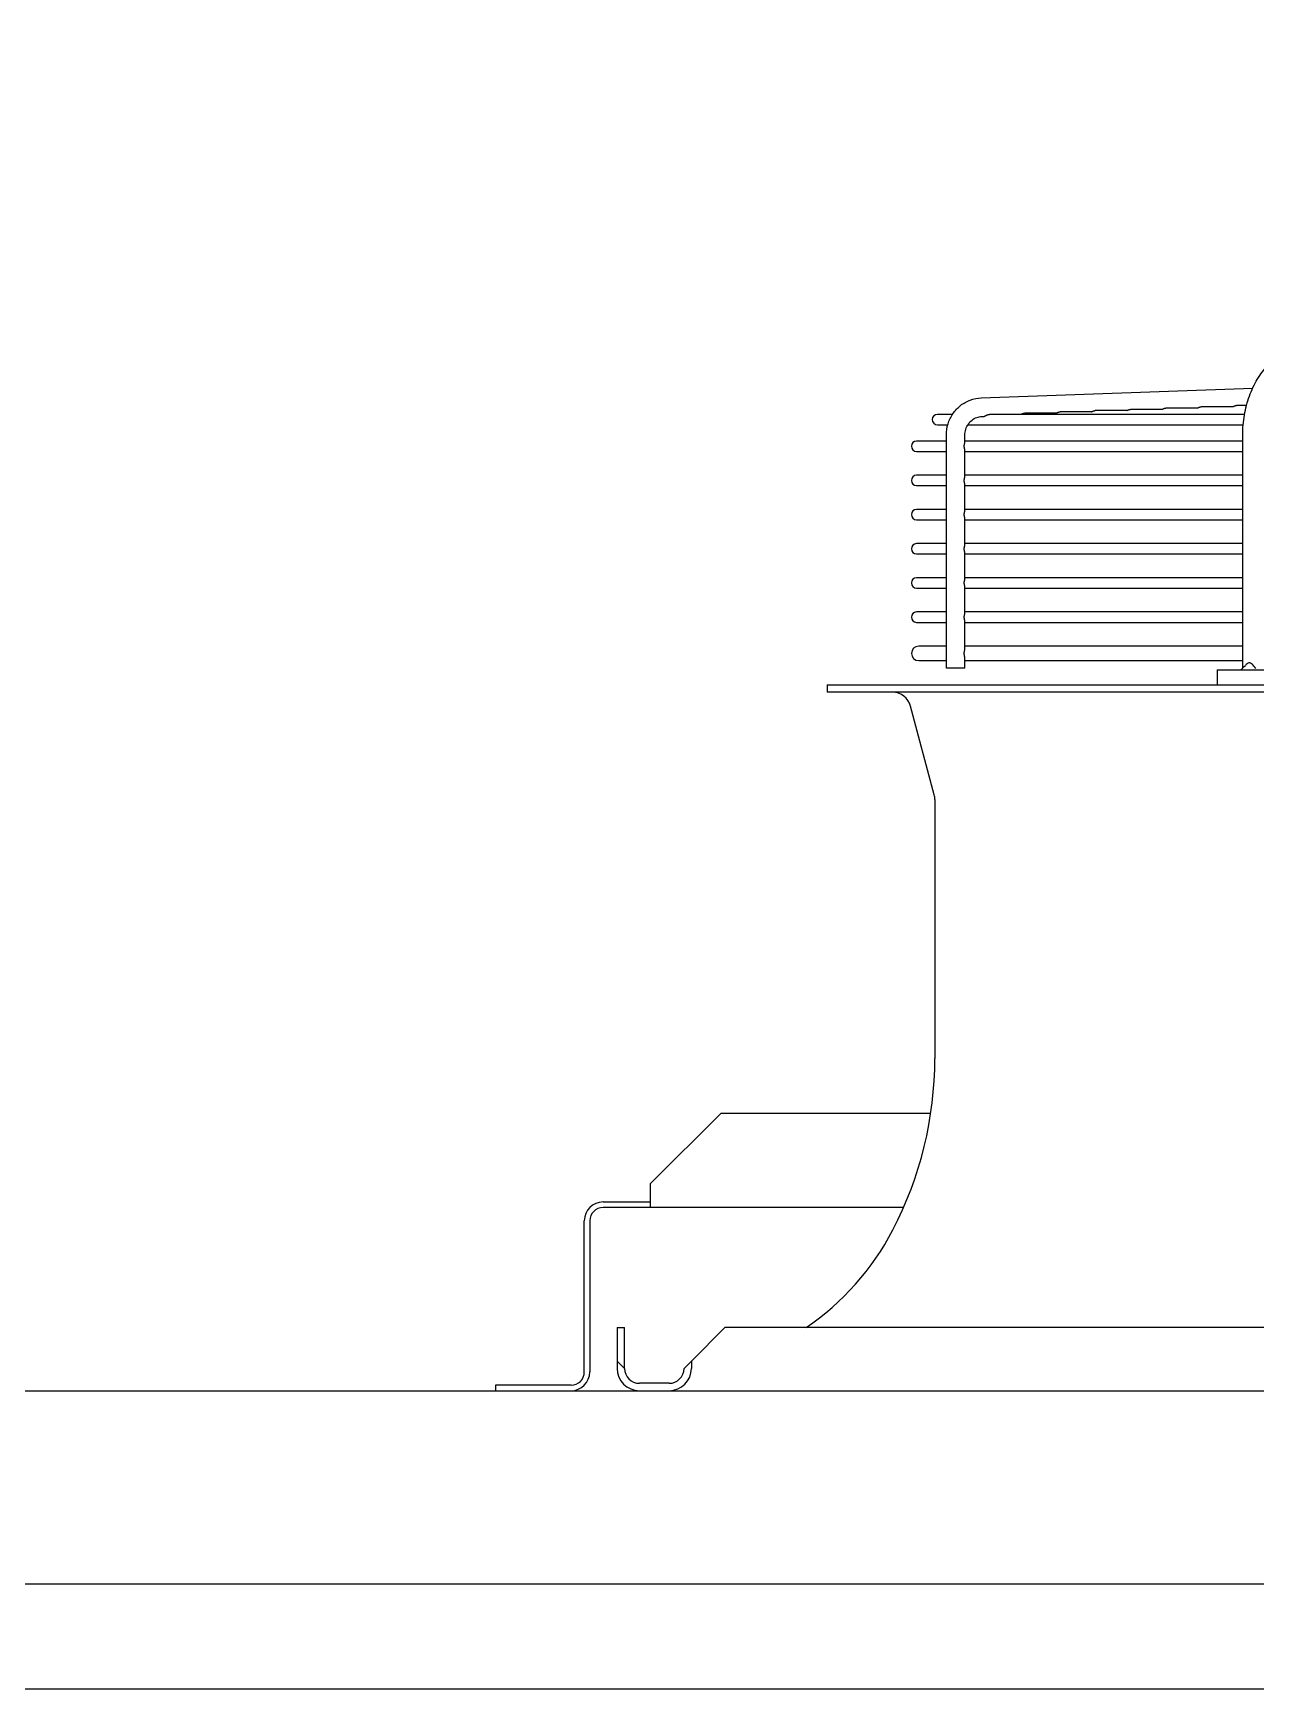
# Model space of a CAD drawing. Header units: millimetres. Extents: x 16200 to 32328, y 18593 to 29476.
# Drawn here: x 16598.96 to 16611.91, y 18973.5 to 18991.04 of the extents above; entities that cross this region are included whole.
import ezdxf

# ---------------------------------------------------------------- set-up
doc = ezdxf.new("R2010")
doc.units = ezdxf.units.MM
doc.header["$LTSCALE"] = 5
doc.layers.add('UNIT', color=6, linetype='Continuous')
doc.styles.add('SUBMITTAL', font='romans.shx', dxfattribs={"width": 0.75})
doc.dimstyles.new('SUBMITTAL', dxfattribs={"dimtxt": 0.09375, "dimasz": 0.09375, "dimexe": 0.03125, "dimexo": 0.0625, "dimgap": 0.0625, "dimtad": 0, "dimdec": 4, "dimzin": 4, "dimdsep": 46, "dimlunit": 4, "dimtxsty": 'SUBMITTAL', "dimcen": 0.09375, "dimclre": 6, "dimadec": 0, "dimazin": 0, "dimtfac": 1, "dimtdec": 0, "dimtofl": 0, "dimtmove": 0, "dimatfit": 3, "dimfxl": 0, "dimfrac": 2, "dimtolj": 1, "dimtzin": 4, "dimarcsym": 0})

msp = doc.modelspace()

# ---------------------------------------------------------------- linework, layer by layer
at = {"layer": 'UNIT'}
for p, q in [((16609.001, 18987.1791), (16611.8763, 18987.283)), ((16608.6951, 18987.0037), (16608.5366, 18987.0037)), ((16611.7898, 18987.0037), (16609.0868, 18987.0037)), ((16609.7944, 18987.0172), (16609.4609, 18987.0172)), ((16610.1686, 18987.0307), (16609.8351, 18987.0307)), ((16610.5428, 18987.0442), (16610.2093, 18987.0442)), ((16610.9169, 18987.0577), (16610.5835, 18987.0577)), ((16611.2911, 18987.0712), (16610.9577, 18987.0712)), ((16611.6653, 18987.0847), (16611.3319, 18987.0847)), ((16611.8103, 18987.0982), (16611.7061, 18987.0982)), ((16608.5366, 18986.8935), (16608.6456, 18986.8935)), ((16608.8583, 18986.8935), (16611.7755, 18986.8935)), ((16609.0082, 18986.9824), (16609.0304, 18986.9832)), ((16608.6309, 18986.7218), (16608.3161, 18986.7218)), ((16608.6309, 18984.3163), (16608.6309, 18986.7856)), ((16608.8278, 18986.7058), (16608.8278, 18986.7856)), ((16611.771, 18986.7218), (16608.8278, 18986.7218)), ((16611.771, 18984.3163), (16611.771, 18986.7856)), ((16608.3161, 18986.6115), (16608.6309, 18986.6115)), ((16608.8278, 18986.3436), (16608.8278, 18986.6275)), ((16608.8278, 18986.6115), (16611.771, 18986.6115)), ((16608.6309, 18986.3596), (16608.3161, 18986.3596)), ((16611.771, 18986.3596), (16608.8278, 18986.3596)), ((16608.3161, 18986.2493), (16608.6309, 18986.2493)), ((16608.8278, 18985.9814), (16608.8278, 18986.2653)), ((16608.8278, 18986.2493), (16611.771, 18986.2493)), ((16608.6309, 18985.9974), (16608.3161, 18985.9974)), ((16611.771, 18985.9974), (16608.8278, 18985.9974)), ((16608.3161, 18985.8871), (16608.6309, 18985.8871)), ((16608.8278, 18985.6192), (16608.8278, 18985.9031)), ((16608.8278, 18985.8871), (16611.771, 18985.8871)), ((16608.6309, 18985.6352), (16608.3161, 18985.6352)), ((16611.771, 18985.6352), (16608.8278, 18985.6352)), ((16608.3161, 18985.5249), (16608.6309, 18985.5249)), ((16608.8278, 18985.257), (16608.8278, 18985.5409)), ((16608.8278, 18985.5249), (16611.771, 18985.5249)), ((16608.6309, 18985.2729), (16608.3161, 18985.2729)), ((16611.771, 18985.2729), (16608.8278, 18985.2729)), ((16608.3161, 18985.1627), (16608.6309, 18985.1627)), ((16608.8278, 18984.8948), (16608.8278, 18985.1787)), ((16608.8278, 18985.1627), (16611.771, 18985.1627)), ((16608.6309, 18984.9107), (16608.3161, 18984.9107)), ((16611.771, 18984.9107), (16608.8278, 18984.9107)), ((16608.3161, 18984.8005), (16608.6309, 18984.8005)), ((16608.8278, 18984.5191), (16608.8278, 18984.8165)), ((16608.8278, 18984.8005), (16611.771, 18984.8005)), ((16608.6309, 18984.5485), (16608.3378, 18984.5485)), ((16611.771, 18984.5485), (16608.8278, 18984.5485)), ((16608.3378, 18984.395), (16608.6309, 18984.395)), ((16608.8278, 18984.3163), (16608.8278, 18984.4245)), ((16608.8278, 18984.395), (16611.771, 18984.395)), ((16608.8278, 18984.3163), (16608.6309, 18984.3163)), ((16611.5011, 18984.2966), (16613.7282, 18984.2966)), ((16611.5011, 18984.2966), (16611.5011, 18984.1391)), ((16607.3673, 18984.1391), (16641.1075, 18984.1391)), ((16607.3673, 18984.1391), (16607.3673, 18984.0604)), ((16641.1075, 18984.0604), (16607.3673, 18984.0604)), ((16608.5024, 18982.9726), (16608.2513, 18983.9142)), ((16608.509, 18982.9219), (16608.509, 18980.1809)), ((16605.4944, 18978.8508), (16606.2444, 18979.6008)), ((16606.2444, 18979.6008), (16608.4661, 18979.6008)), ((16605.4944, 18978.8508), (16605.4944, 18978.6008)), ((16604.9944, 18978.6588), (16605.4944, 18978.6588)), ((16608.178, 18978.6008), (16604.9944, 18978.6008)), ((16604.7954, 18976.8578), (16604.7954, 18978.4598)), ((16604.8534, 18978.4598), (16604.8534, 18976.8578)), ((16605.1429, 18977.3281), (16605.2216, 18977.3281)), ((16605.1429, 18977.3281), (16605.1429, 18976.895)), ((16605.2216, 18976.895), (16605.2216, 18977.3281)), ((16605.9303, 18976.9737), (16606.2846, 18977.3281)), ((16642.1901, 18977.3281), (16606.2846, 18977.3281)), ((16605.1429, 18976.9737), (16605.2216, 18976.895)), ((16605.9303, 18976.9737), (16605.8516, 18976.895)), ((16605.9303, 18976.9737), (16605.9303, 18976.895)), ((16506.1124, 18976.6588), (16742.3565, 18976.6588)), ((16604.6544, 18976.7168), (16603.8534, 18976.7168)), ((16603.8534, 18976.7168), (16603.8534, 18976.6588)), ((16605.6941, 18976.7375), (16605.3791, 18976.7375)), ((16742.3565, 18974.6092), (16506.1124, 18974.6092)), ((16510.3624, 18973.4997), (16738.1065, 18973.4997))]:
    msp.add_line(p, q, dxfattribs=at)
for centre, radius, start, end in [((16608.5366, 18986.9486), 0.0551, 90, 270), ((16608.3161, 18986.6666), 0.0551, 90, 270), ((16608.3161, 18986.3044), 0.0551, 90, 270), ((16608.3161, 18985.9422), 0.0551, 90, 270), ((16608.3161, 18985.58), 0.0551, 90, 270), ((16608.3161, 18985.2178), 0.0551, 90, 270), ((16608.3161, 18984.8556), 0.0551, 90, 270), ((16608.3378, 18984.4718), 0.0768, 90, 270), ((16608.0611, 18983.8635), 0.1969, 14.93142, 90), ((16608.3122, 18982.9219), 0.1969, 0, 14.93142), ((16604.572, 18980.1809), 3.937, 332.49816, 0), ((16604.9944, 18978.4598), 0.199, 90, 180), ((16604.9944, 18978.4598), 0.141, 90, 180), ((16605.5498, 18979.6719), 2.8346, 304.22448, 332.49816), ((16604.6544, 18976.8578), 0.141, 270, 0), ((16604.6544, 18976.8578), 0.199, 270, 0), ((16605.3791, 18976.895), 0.2362, 180, 270), ((16605.3791, 18976.895), 0.1575, 180, 270), ((16605.6941, 18976.895), 0.1575, 270, 0), ((16605.6941, 18976.895), 0.2362, 270, 0)]:
    msp.add_arc(centre, radius, start, end, dxfattribs=at)
for points, knots in [([(16611.771, 18986.7856), (16611.771, 18986.8212), (16611.7725, 18986.8571), (16611.7755, 18986.8925), (16611.7784, 18986.9279), (16611.7829, 18986.9629), (16611.7888, 18986.9976), (16611.7947, 18987.0322), (16611.8021, 18987.0666), (16611.8108, 18987.1001), (16611.8196, 18987.1335), (16611.8297, 18987.166), (16611.8412, 18987.1978), (16611.8527, 18987.2295), (16611.8656, 18987.2605), (16611.8796, 18987.2901), (16611.8936, 18987.3198), (16611.9088, 18987.348), (16611.9253, 18987.3751), (16611.9417, 18987.4022), (16611.9594, 18987.428), (16611.9779, 18987.4522), (16611.9965, 18987.4763), (16612.0159, 18987.4988), (16612.0364, 18987.5196), (16612.0568, 18987.5405), (16612.0783, 18987.5598), (16612.1003, 18987.5771), (16612.1224, 18987.5944), (16612.145, 18987.6098), (16612.1683, 18987.6234), (16612.1917, 18987.6369), (16612.2157, 18987.6485), (16612.24, 18987.6581), (16612.2643, 18987.6676), (16612.2888, 18987.6751), (16612.3137, 18987.6805), (16612.3387, 18987.686), (16612.364, 18987.6894), (16612.3891, 18987.6906)], [0, 0, 0, 0, 0.076921, 0.076921, 0.076921, 0.1538421, 0.1538421, 0.1538421, 0.2307631, 0.2307631, 0.2307631, 0.3076842, 0.3076842, 0.3076842, 0.3846052, 0.3846052, 0.3846052, 0.4615263, 0.4615263, 0.4615263, 0.5384473, 0.5384473, 0.5384473, 0.6153684, 0.6153684, 0.6153684, 0.6922894, 0.6922894, 0.6922894, 0.7692105, 0.7692105, 0.7692105, 0.8461315, 0.8461315, 0.8461315, 0.9230526, 0.9230526, 0.9230526, 1, 1, 1, 1]), ([(16608.6309, 18986.7856), (16608.6309, 18986.8256), (16608.6369, 18986.8656), (16608.6603, 18986.9419), (16608.6777, 18986.9783), (16608.7226, 18987.0442), (16608.75, 18987.0737), (16608.8126, 18987.1228), (16608.8476, 18987.1424), (16608.9221, 18987.1699), (16608.9614, 18987.1777), (16609.001, 18987.1791)], [1.5707963, 1.5707963, 1.5707963, 1.5707963, 1.8779743, 1.8779743, 2.1851522, 2.1851522, 2.4923302, 2.4923302, 2.7995081, 2.7995081, 3.1066861, 3.1066861, 3.1066861, 3.1066861]), ([(16609.0304, 18986.9832), (16609.0305, 18986.9832), (16609.0307, 18986.9832), (16609.0309, 18986.9832), (16609.0311, 18986.9832), (16609.0314, 18986.9833), (16609.0317, 18986.9833), (16609.0323, 18986.9834), (16609.0329, 18986.9836), (16609.0335, 18986.9838), (16609.0341, 18986.984), (16609.0348, 18986.9843), (16609.0355, 18986.9846), (16609.0362, 18986.9849), (16609.0369, 18986.9852), (16609.0377, 18986.9856), (16609.0385, 18986.986), (16609.0393, 18986.9864), (16609.0401, 18986.9868), (16609.0409, 18986.9873), (16609.0417, 18986.9877), (16609.0426, 18986.9882), (16609.0434, 18986.9887), (16609.0443, 18986.9892), (16609.0452, 18986.9897), (16609.0461, 18986.9902), (16609.047, 18986.9907), (16609.0479, 18986.9913), (16609.0488, 18986.9918), (16609.0497, 18986.9923), (16609.0507, 18986.9928), (16609.0516, 18986.9933), (16609.0526, 18986.9938), (16609.0535, 18986.9943), (16609.0545, 18986.9948), (16609.0555, 18986.9953), (16609.0564, 18986.9958), (16609.0574, 18986.9963), (16609.0584, 18986.9967), (16609.0594, 18986.9972), (16609.0604, 18986.9976), (16609.0614, 18986.9981), (16609.0624, 18986.9985), (16609.0634, 18986.9989), (16609.0644, 18986.9993), (16609.0654, 18986.9996), (16609.0664, 18987), (16609.0674, 18987.0003), (16609.0684, 18987.0007), (16609.0694, 18987.001), (16609.0704, 18987.0013), (16609.0714, 18987.0016), (16609.0724, 18987.0018), (16609.0734, 18987.0021), (16609.0745, 18987.0023), (16609.0755, 18987.0025), (16609.0765, 18987.0027), (16609.0775, 18987.0029), (16609.0785, 18987.0031), (16609.0795, 18987.0032), (16609.0805, 18987.0033), (16609.0815, 18987.0034), (16609.0825, 18987.0035), (16609.0834, 18987.0036), (16609.0844, 18987.0037), (16609.0854, 18987.0037), (16609.0864, 18987.0037), (16609.0865, 18987.0037), (16609.0866, 18987.0037), (16609.0868, 18987.0037)], [0.00401292, 0.00401292, 0.00401292, 0.00401292, 0.01219512, 0.01219512, 0.01219512, 0.02439024, 0.02439024, 0.02439024, 0.04878049, 0.04878049, 0.04878049, 0.07317073, 0.07317073, 0.07317073, 0.09756098, 0.09756098, 0.09756098, 0.12195122, 0.12195122, 0.12195122, 0.14634146, 0.14634146, 0.14634146, 0.17073171, 0.17073171, 0.17073171, 0.19512195, 0.19512195, 0.19512195, 0.2195122, 0.2195122, 0.2195122, 0.24390244, 0.24390244, 0.24390244, 0.26829268, 0.26829268, 0.26829268, 0.29268293, 0.29268293, 0.29268293, 0.31707317, 0.31707317, 0.31707317, 0.34146341, 0.34146341, 0.34146341, 0.36585366, 0.36585366, 0.36585366, 0.3902439, 0.3902439, 0.3902439, 0.41463415, 0.41463415, 0.41463415, 0.43902439, 0.43902439, 0.43902439, 0.46341463, 0.46341463, 0.46341463, 0.48780488, 0.48780488, 0.48780488, 0.51219512, 0.51219512, 0.51219512, 0.51549915, 0.51549915, 0.51549915, 0.51549915]), ([(16609.4202, 18987.0037), (16609.4208, 18987.0041), (16609.4215, 18987.0044), (16609.4221, 18987.0048), (16609.423, 18987.0053), (16609.424, 18987.0058), (16609.4249, 18987.0063), (16609.4258, 18987.0068), (16609.4268, 18987.0073), (16609.4277, 18987.0078), (16609.4287, 18987.0083), (16609.4297, 18987.0088), (16609.4306, 18987.0093), (16609.4316, 18987.0098), (16609.4326, 18987.0102), (16609.4336, 18987.0107), (16609.4346, 18987.0111), (16609.4356, 18987.0116), (16609.4366, 18987.012), (16609.4376, 18987.0124), (16609.4386, 18987.0128), (16609.4396, 18987.0131), (16609.4406, 18987.0135), (16609.4416, 18987.0138), (16609.4426, 18987.0142), (16609.4436, 18987.0145), (16609.4446, 18987.0148), (16609.4456, 18987.0151), (16609.4466, 18987.0153), (16609.4477, 18987.0156), (16609.4487, 18987.0158), (16609.4497, 18987.016), (16609.4507, 18987.0162), (16609.4517, 18987.0164), (16609.4527, 18987.0166), (16609.4537, 18987.0167), (16609.4547, 18987.0168), (16609.4557, 18987.0169), (16609.4567, 18987.017), (16609.4576, 18987.0171), (16609.4586, 18987.0172), (16609.4596, 18987.0172), (16609.4606, 18987.0172), (16609.4607, 18987.0172), (16609.4608, 18987.0172), (16609.4609, 18987.0172)], [0.1782737, 0.1782737, 0.1782737, 0.1782737, 0.19512195, 0.19512195, 0.19512195, 0.2195122, 0.2195122, 0.2195122, 0.24390244, 0.24390244, 0.24390244, 0.26829268, 0.26829268, 0.26829268, 0.29268293, 0.29268293, 0.29268293, 0.31707317, 0.31707317, 0.31707317, 0.34146341, 0.34146341, 0.34146341, 0.36585366, 0.36585366, 0.36585366, 0.3902439, 0.3902439, 0.3902439, 0.41463415, 0.41463415, 0.41463415, 0.43902439, 0.43902439, 0.43902439, 0.46341463, 0.46341463, 0.46341463, 0.48780488, 0.48780488, 0.48780488, 0.51219512, 0.51219512, 0.51219512, 0.5155129, 0.5155129, 0.5155129, 0.5155129]), ([(16609.7944, 18987.0172), (16609.795, 18987.0176), (16609.7957, 18987.0179), (16609.7963, 18987.0183), (16609.7972, 18987.0188), (16609.7982, 18987.0193), (16609.7991, 18987.0198), (16609.8, 18987.0204), (16609.801, 18987.0209), (16609.802, 18987.0214), (16609.8029, 18987.0219), (16609.8039, 18987.0223), (16609.8049, 18987.0228), (16609.8058, 18987.0233), (16609.8068, 18987.0237), (16609.8078, 18987.0242), (16609.8088, 18987.0246), (16609.8098, 18987.0251), (16609.8108, 18987.0255), (16609.8118, 18987.0259), (16609.8128, 18987.0263), (16609.8138, 18987.0266), (16609.8148, 18987.027), (16609.8158, 18987.0273), (16609.8168, 18987.0277), (16609.8178, 18987.028), (16609.8188, 18987.0283), (16609.8198, 18987.0286), (16609.8208, 18987.0288), (16609.8219, 18987.0291), (16609.8229, 18987.0293), (16609.8239, 18987.0295), (16609.8249, 18987.0297), (16609.8259, 18987.0299), (16609.8269, 18987.0301), (16609.8279, 18987.0302), (16609.8289, 18987.0303), (16609.8299, 18987.0304), (16609.8309, 18987.0305), (16609.8318, 18987.0306), (16609.8328, 18987.0307), (16609.8338, 18987.0307), (16609.8347, 18987.0307), (16609.8349, 18987.0307), (16609.835, 18987.0307), (16609.8351, 18987.0307)], [0.17792949, 0.17792949, 0.17792949, 0.17792949, 0.19512195, 0.19512195, 0.19512195, 0.2195122, 0.2195122, 0.2195122, 0.24390244, 0.24390244, 0.24390244, 0.26829268, 0.26829268, 0.26829268, 0.29268293, 0.29268293, 0.29268293, 0.31707317, 0.31707317, 0.31707317, 0.34146341, 0.34146341, 0.34146341, 0.36585366, 0.36585366, 0.36585366, 0.3902439, 0.3902439, 0.3902439, 0.41463415, 0.41463415, 0.41463415, 0.43902439, 0.43902439, 0.43902439, 0.46341463, 0.46341463, 0.46341463, 0.48780488, 0.48780488, 0.48780488, 0.51219512, 0.51219512, 0.51219512, 0.51552666, 0.51552666, 0.51552666, 0.51552666]), ([(16610.1686, 18987.0307), (16610.1692, 18987.0311), (16610.1699, 18987.0314), (16610.1705, 18987.0318), (16610.1715, 18987.0323), (16610.1724, 18987.0328), (16610.1733, 18987.0334), (16610.1743, 18987.0339), (16610.1752, 18987.0344), (16610.1762, 18987.0349), (16610.1771, 18987.0354), (16610.1781, 18987.0359), (16610.1791, 18987.0363), (16610.18, 18987.0368), (16610.181, 18987.0373), (16610.182, 18987.0377), (16610.183, 18987.0381), (16610.184, 18987.0386), (16610.185, 18987.039), (16610.186, 18987.0394), (16610.187, 18987.0398), (16610.188, 18987.0401), (16610.189, 18987.0405), (16610.19, 18987.0408), (16610.191, 18987.0412), (16610.192, 18987.0415), (16610.193, 18987.0418), (16610.194, 18987.0421), (16610.195, 18987.0423), (16610.1961, 18987.0426), (16610.1971, 18987.0428), (16610.1981, 18987.043), (16610.1991, 18987.0432), (16610.2001, 18987.0434), (16610.2011, 18987.0436), (16610.2021, 18987.0437), (16610.2031, 18987.0438), (16610.2041, 18987.0439), (16610.205, 18987.044), (16610.206, 18987.0441), (16610.207, 18987.0442), (16610.208, 18987.0442), (16610.2089, 18987.0442), (16610.2091, 18987.0442), (16610.2092, 18987.0442), (16610.2093, 18987.0442)], [0.17758438, 0.17758438, 0.17758438, 0.17758438, 0.19512195, 0.19512195, 0.19512195, 0.2195122, 0.2195122, 0.2195122, 0.24390244, 0.24390244, 0.24390244, 0.26829268, 0.26829268, 0.26829268, 0.29268293, 0.29268293, 0.29268293, 0.31707317, 0.31707317, 0.31707317, 0.34146341, 0.34146341, 0.34146341, 0.36585366, 0.36585366, 0.36585366, 0.3902439, 0.3902439, 0.3902439, 0.41463415, 0.41463415, 0.41463415, 0.43902439, 0.43902439, 0.43902439, 0.46341463, 0.46341463, 0.46341463, 0.48780488, 0.48780488, 0.48780488, 0.51219512, 0.51219512, 0.51219512, 0.51554043, 0.51554043, 0.51554043, 0.51554043]), ([(16610.5428, 18987.0442), (16610.5434, 18987.0446), (16610.5441, 18987.0449), (16610.5448, 18987.0453), (16610.5457, 18987.0458), (16610.5466, 18987.0464), (16610.5475, 18987.0469), (16610.5485, 18987.0474), (16610.5494, 18987.0479), (16610.5504, 18987.0484), (16610.5513, 18987.0489), (16610.5523, 18987.0494), (16610.5533, 18987.0498), (16610.5543, 18987.0503), (16610.5552, 18987.0508), (16610.5562, 18987.0512), (16610.5572, 18987.0516), (16610.5582, 18987.0521), (16610.5592, 18987.0525), (16610.5602, 18987.0529), (16610.5612, 18987.0533), (16610.5622, 18987.0536), (16610.5632, 18987.054), (16610.5642, 18987.0543), (16610.5652, 18987.0547), (16610.5662, 18987.055), (16610.5672, 18987.0553), (16610.5682, 18987.0556), (16610.5692, 18987.0558), (16610.5703, 18987.0561), (16610.5713, 18987.0563), (16610.5723, 18987.0565), (16610.5733, 18987.0567), (16610.5743, 18987.0569), (16610.5753, 18987.0571), (16610.5763, 18987.0572), (16610.5773, 18987.0573), (16610.5783, 18987.0574), (16610.5792, 18987.0575), (16610.5802, 18987.0576), (16610.5812, 18987.0576), (16610.5822, 18987.0577), (16610.5831, 18987.0577), (16610.5833, 18987.0577), (16610.5834, 18987.0577), (16610.5835, 18987.0577)], [0.17723839, 0.17723839, 0.17723839, 0.17723839, 0.19512195, 0.19512195, 0.19512195, 0.2195122, 0.2195122, 0.2195122, 0.24390244, 0.24390244, 0.24390244, 0.26829268, 0.26829268, 0.26829268, 0.29268293, 0.29268293, 0.29268293, 0.31707317, 0.31707317, 0.31707317, 0.34146341, 0.34146341, 0.34146341, 0.36585366, 0.36585366, 0.36585366, 0.3902439, 0.3902439, 0.3902439, 0.41463415, 0.41463415, 0.41463415, 0.43902439, 0.43902439, 0.43902439, 0.46341463, 0.46341463, 0.46341463, 0.48780488, 0.48780488, 0.48780488, 0.51219512, 0.51219512, 0.51219512, 0.5155542, 0.5155542, 0.5155542, 0.5155542]), ([(16610.9169, 18987.0577), (16610.9176, 18987.0581), (16610.9183, 18987.0585), (16610.919, 18987.0588), (16610.9199, 18987.0594), (16610.9208, 18987.0599), (16610.9218, 18987.0604), (16610.9227, 18987.0609), (16610.9236, 18987.0614), (16610.9246, 18987.0619), (16610.9256, 18987.0624), (16610.9265, 18987.0629), (16610.9275, 18987.0633), (16610.9285, 18987.0638), (16610.9295, 18987.0643), (16610.9304, 18987.0647), (16610.9314, 18987.0652), (16610.9324, 18987.0656), (16610.9334, 18987.066), (16610.9344, 18987.0664), (16610.9354, 18987.0668), (16610.9364, 18987.0671), (16610.9374, 18987.0675), (16610.9384, 18987.0678), (16610.9394, 18987.0682), (16610.9404, 18987.0685), (16610.9414, 18987.0688), (16610.9424, 18987.069), (16610.9435, 18987.0693), (16610.9445, 18987.0696), (16610.9455, 18987.0698), (16610.9465, 18987.07), (16610.9475, 18987.0702), (16610.9485, 18987.0704), (16610.9495, 18987.0706), (16610.9505, 18987.0707), (16610.9515, 18987.0708), (16610.9525, 18987.0709), (16610.9534, 18987.071), (16610.9544, 18987.0711), (16610.9554, 18987.0711), (16610.9564, 18987.0712), (16610.9573, 18987.0712), (16610.9575, 18987.0712), (16610.9576, 18987.0712), (16610.9577, 18987.0712)], [0.17689154, 0.17689154, 0.17689154, 0.17689154, 0.19512195, 0.19512195, 0.19512195, 0.2195122, 0.2195122, 0.2195122, 0.24390244, 0.24390244, 0.24390244, 0.26829268, 0.26829268, 0.26829268, 0.29268293, 0.29268293, 0.29268293, 0.31707317, 0.31707317, 0.31707317, 0.34146341, 0.34146341, 0.34146341, 0.36585366, 0.36585366, 0.36585366, 0.3902439, 0.3902439, 0.3902439, 0.41463415, 0.41463415, 0.41463415, 0.43902439, 0.43902439, 0.43902439, 0.46341463, 0.46341463, 0.46341463, 0.48780488, 0.48780488, 0.48780488, 0.51219512, 0.51219512, 0.51219512, 0.51556798, 0.51556798, 0.51556798, 0.51556798]), ([(16611.2911, 18987.0712), (16611.2918, 18987.0716), (16611.2925, 18987.072), (16611.2932, 18987.0724), (16611.2941, 18987.0729), (16611.295, 18987.0734), (16611.296, 18987.0739), (16611.2969, 18987.0744), (16611.2979, 18987.0749), (16611.2988, 18987.0754), (16611.2998, 18987.0759), (16611.3007, 18987.0764), (16611.3017, 18987.0768), (16611.3027, 18987.0773), (16611.3037, 18987.0778), (16611.3046, 18987.0782), (16611.3056, 18987.0787), (16611.3066, 18987.0791), (16611.3076, 18987.0795), (16611.3086, 18987.0799), (16611.3096, 18987.0803), (16611.3106, 18987.0806), (16611.3116, 18987.081), (16611.3126, 18987.0813), (16611.3136, 18987.0817), (16611.3146, 18987.082), (16611.3156, 18987.0823), (16611.3166, 18987.0825), (16611.3177, 18987.0828), (16611.3187, 18987.0831), (16611.3197, 18987.0833), (16611.3207, 18987.0835), (16611.3217, 18987.0837), (16611.3227, 18987.0839), (16611.3237, 18987.084), (16611.3247, 18987.0842), (16611.3257, 18987.0843), (16611.3266, 18987.0844), (16611.3276, 18987.0845), (16611.3286, 18987.0846), (16611.3296, 18987.0846), (16611.3306, 18987.0847), (16611.3315, 18987.0847), (16611.3316, 18987.0847), (16611.3318, 18987.0847), (16611.3319, 18987.0847)], [0.17654387, 0.17654387, 0.17654387, 0.17654387, 0.19512195, 0.19512195, 0.19512195, 0.2195122, 0.2195122, 0.2195122, 0.24390244, 0.24390244, 0.24390244, 0.26829268, 0.26829268, 0.26829268, 0.29268293, 0.29268293, 0.29268293, 0.31707317, 0.31707317, 0.31707317, 0.34146341, 0.34146341, 0.34146341, 0.36585366, 0.36585366, 0.36585366, 0.3902439, 0.3902439, 0.3902439, 0.41463415, 0.41463415, 0.41463415, 0.43902439, 0.43902439, 0.43902439, 0.46341463, 0.46341463, 0.46341463, 0.48780488, 0.48780488, 0.48780488, 0.51219512, 0.51219512, 0.51219512, 0.51558176, 0.51558176, 0.51558176, 0.51558176]), ([(16611.6653, 18987.0847), (16611.666, 18987.0851), (16611.6667, 18987.0855), (16611.6674, 18987.0859), (16611.6683, 18987.0864), (16611.6693, 18987.0869), (16611.6702, 18987.0874), (16611.6711, 18987.0879), (16611.6721, 18987.0884), (16611.673, 18987.0889), (16611.674, 18987.0894), (16611.675, 18987.0899), (16611.6759, 18987.0904), (16611.6769, 18987.0908), (16611.6779, 18987.0913), (16611.6789, 18987.0917), (16611.6798, 18987.0922), (16611.6808, 18987.0926), (16611.6818, 18987.093), (16611.6828, 18987.0934), (16611.6838, 18987.0938), (16611.6848, 18987.0941), (16611.6858, 18987.0945), (16611.6868, 18987.0948), (16611.6878, 18987.0952), (16611.6888, 18987.0955), (16611.6898, 18987.0958), (16611.6909, 18987.096), (16611.6919, 18987.0963), (16611.6929, 18987.0966), (16611.6939, 18987.0968), (16611.6949, 18987.097), (16611.6959, 18987.0972), (16611.6969, 18987.0974), (16611.6979, 18987.0975), (16611.6989, 18987.0977), (16611.6999, 18987.0978), (16611.7008, 18987.0979), (16611.7018, 18987.098), (16611.7028, 18987.0981), (16611.7038, 18987.0981), (16611.7047, 18987.0982), (16611.7057, 18987.0982), (16611.7058, 18987.0982), (16611.706, 18987.0982), (16611.7061, 18987.0982)], [0.1761954, 0.1761954, 0.1761954, 0.1761954, 0.19512195, 0.19512195, 0.19512195, 0.2195122, 0.2195122, 0.2195122, 0.24390244, 0.24390244, 0.24390244, 0.26829268, 0.26829268, 0.26829268, 0.29268293, 0.29268293, 0.29268293, 0.31707317, 0.31707317, 0.31707317, 0.34146341, 0.34146341, 0.34146341, 0.36585366, 0.36585366, 0.36585366, 0.3902439, 0.3902439, 0.3902439, 0.41463415, 0.41463415, 0.41463415, 0.43902439, 0.43902439, 0.43902439, 0.46341463, 0.46341463, 0.46341463, 0.48780488, 0.48780488, 0.48780488, 0.51219512, 0.51219512, 0.51219512, 0.51559553, 0.51559553, 0.51559553, 0.51559553]), ([(16608.8278, 18986.7856), (16608.8278, 18986.8061), (16608.8308, 18986.8266), (16608.8428, 18986.8655), (16608.8516, 18986.8839), (16608.8741, 18986.9169), (16608.8877, 18986.9314), (16608.9182, 18986.9554), (16608.9351, 18986.9649), (16608.9707, 18986.978), (16608.9894, 18986.9817), (16609.0082, 18986.9824)], [1.5707963, 1.5707963, 1.5707963, 1.5707963, 1.8779743, 1.8779743, 2.1851522, 2.1851522, 2.4923302, 2.4923302, 2.7995081, 2.7995081, 3.1066861, 3.1066861, 3.1066861, 3.1066861]), ([(16608.8207, 18986.6666), (16608.8207, 18986.6677), (16608.8208, 18986.6697), (16608.8209, 18986.6726), (16608.8212, 18986.6756), (16608.8215, 18986.6785), (16608.8219, 18986.6814), (16608.8224, 18986.6842), (16608.823, 18986.6869), (16608.8236, 18986.6895), (16608.8243, 18986.6921), (16608.825, 18986.6945), (16608.8256, 18986.6968), (16608.8263, 18986.6989), (16608.8269, 18986.7009), (16608.8273, 18986.7027), (16608.8277, 18986.7043), (16608.8278, 18986.7053), (16608.8278, 18986.7057), (16608.8278, 18986.7058)], [0, 0, 0, 0, 0.04761905, 0.0952381, 0.14285714, 0.19047619, 0.23809524, 0.28571429, 0.33333333, 0.38095238, 0.42857143, 0.47619048, 0.52380952, 0.57142857, 0.61904762, 0.66666667, 0.71428571, 0.76190476, 0.76755733, 0.76755733, 0.76755733, 0.76755733]), ([(16608.8278, 18986.6275), (16608.8278, 18986.6276), (16608.8278, 18986.628), (16608.8277, 18986.629), (16608.8273, 18986.6306), (16608.8269, 18986.6324), (16608.8263, 18986.6344), (16608.8256, 18986.6365), (16608.825, 18986.6388), (16608.8243, 18986.6412), (16608.8236, 18986.6438), (16608.823, 18986.6464), (16608.8224, 18986.6491), (16608.8219, 18986.6519), (16608.8215, 18986.6548), (16608.8212, 18986.6577), (16608.8209, 18986.6607), (16608.8208, 18986.6636), (16608.8207, 18986.6656), (16608.8207, 18986.6666)], [0.23243408, 0.23243408, 0.23243408, 0.23243408, 0.23809524, 0.28571429, 0.33333333, 0.38095238, 0.42857143, 0.47619048, 0.52380952, 0.57142857, 0.61904762, 0.66666667, 0.71428571, 0.76190476, 0.80952381, 0.85714286, 0.9047619, 0.95238095, 1, 1, 1, 1]), ([(16608.8207, 18986.3044), (16608.8207, 18986.3054), (16608.8208, 18986.3074), (16608.8209, 18986.3104), (16608.8212, 18986.3134), (16608.8215, 18986.3163), (16608.8219, 18986.3192), (16608.8224, 18986.322), (16608.823, 18986.3247), (16608.8236, 18986.3273), (16608.8243, 18986.3299), (16608.825, 18986.3323), (16608.8256, 18986.3346), (16608.8263, 18986.3367), (16608.8269, 18986.3387), (16608.8273, 18986.3405), (16608.8277, 18986.3421), (16608.8278, 18986.3431), (16608.8278, 18986.3435), (16608.8278, 18986.3436)], [0, 0, 0, 0, 0.04761905, 0.0952381, 0.14285714, 0.19047619, 0.23809524, 0.28571429, 0.33333333, 0.38095238, 0.42857143, 0.47619048, 0.52380952, 0.57142857, 0.61904762, 0.66666667, 0.71428571, 0.76190476, 0.76755733, 0.76755733, 0.76755733, 0.76755733]), ([(16608.8278, 18986.2653), (16608.8278, 18986.2654), (16608.8278, 18986.2658), (16608.8277, 18986.2668), (16608.8273, 18986.2684), (16608.8269, 18986.2702), (16608.8263, 18986.2722), (16608.8256, 18986.2743), (16608.825, 18986.2766), (16608.8243, 18986.279), (16608.8236, 18986.2816), (16608.823, 18986.2842), (16608.8224, 18986.2869), (16608.8219, 18986.2897), (16608.8215, 18986.2926), (16608.8212, 18986.2955), (16608.8209, 18986.2985), (16608.8208, 18986.3014), (16608.8207, 18986.3034), (16608.8207, 18986.3044)], [0.23243408, 0.23243408, 0.23243408, 0.23243408, 0.23809524, 0.28571429, 0.33333333, 0.38095238, 0.42857143, 0.47619048, 0.52380952, 0.57142857, 0.61904762, 0.66666667, 0.71428571, 0.76190476, 0.80952381, 0.85714286, 0.9047619, 0.95238095, 1, 1, 1, 1]), ([(16608.8207, 18985.9422), (16608.8207, 18985.9432), (16608.8208, 18985.9452), (16608.8209, 18985.9482), (16608.8212, 18985.9512), (16608.8215, 18985.9541), (16608.8219, 18985.957), (16608.8224, 18985.9598), (16608.823, 18985.9625), (16608.8236, 18985.9651), (16608.8243, 18985.9677), (16608.825, 18985.9701), (16608.8256, 18985.9724), (16608.8263, 18985.9745), (16608.8269, 18985.9765), (16608.8273, 18985.9783), (16608.8277, 18985.9799), (16608.8278, 18985.9809), (16608.8278, 18985.9813), (16608.8278, 18985.9814)], [0, 0, 0, 0, 0.04761905, 0.0952381, 0.14285714, 0.19047619, 0.23809524, 0.28571429, 0.33333333, 0.38095238, 0.42857143, 0.47619048, 0.52380952, 0.57142857, 0.61904762, 0.66666667, 0.71428571, 0.76190476, 0.76755733, 0.76755733, 0.76755733, 0.76755733]), ([(16608.8278, 18985.9031), (16608.8278, 18985.9031), (16608.8278, 18985.9036), (16608.8277, 18985.9046), (16608.8273, 18985.9062), (16608.8269, 18985.908), (16608.8263, 18985.91), (16608.8256, 18985.9121), (16608.825, 18985.9144), (16608.8243, 18985.9168), (16608.8236, 18985.9193), (16608.823, 18985.922), (16608.8224, 18985.9247), (16608.8219, 18985.9275), (16608.8215, 18985.9304), (16608.8212, 18985.9333), (16608.8209, 18985.9362), (16608.8208, 18985.9392), (16608.8207, 18985.9412), (16608.8207, 18985.9422)], [0.23243408, 0.23243408, 0.23243408, 0.23243408, 0.23809524, 0.28571429, 0.33333333, 0.38095238, 0.42857143, 0.47619048, 0.52380952, 0.57142857, 0.61904762, 0.66666667, 0.71428571, 0.76190476, 0.80952381, 0.85714286, 0.9047619, 0.95238095, 1, 1, 1, 1]), ([(16608.8207, 18985.58), (16608.8207, 18985.581), (16608.8208, 18985.583), (16608.8209, 18985.586), (16608.8212, 18985.589), (16608.8215, 18985.5919), (16608.8219, 18985.5948), (16608.8224, 18985.5976), (16608.823, 18985.6003), (16608.8236, 18985.6029), (16608.8243, 18985.6055), (16608.825, 18985.6079), (16608.8256, 18985.6102), (16608.8263, 18985.6123), (16608.8269, 18985.6143), (16608.8273, 18985.6161), (16608.8277, 18985.6177), (16608.8278, 18985.6187), (16608.8278, 18985.6191), (16608.8278, 18985.6192)], [0, 0, 0, 0, 0.04761905, 0.0952381, 0.14285714, 0.19047619, 0.23809524, 0.28571429, 0.33333333, 0.38095238, 0.42857143, 0.47619048, 0.52380952, 0.57142857, 0.61904762, 0.66666667, 0.71428571, 0.76190476, 0.76755733, 0.76755733, 0.76755733, 0.76755733]), ([(16608.8278, 18985.5409), (16608.8278, 18985.5409), (16608.8278, 18985.5414), (16608.8277, 18985.5424), (16608.8273, 18985.544), (16608.8269, 18985.5458), (16608.8263, 18985.5478), (16608.8256, 18985.5499), (16608.825, 18985.5522), (16608.8243, 18985.5546), (16608.8236, 18985.5571), (16608.823, 18985.5598), (16608.8224, 18985.5625), (16608.8219, 18985.5653), (16608.8215, 18985.5682), (16608.8212, 18985.5711), (16608.8209, 18985.574), (16608.8208, 18985.577), (16608.8207, 18985.579), (16608.8207, 18985.58)], [0.23243408, 0.23243408, 0.23243408, 0.23243408, 0.23809524, 0.28571429, 0.33333333, 0.38095238, 0.42857143, 0.47619048, 0.52380952, 0.57142857, 0.61904762, 0.66666667, 0.71428571, 0.76190476, 0.80952381, 0.85714286, 0.9047619, 0.95238095, 1, 1, 1, 1]), ([(16608.8207, 18985.2178), (16608.8207, 18985.2188), (16608.8208, 18985.2208), (16608.8209, 18985.2238), (16608.8212, 18985.2268), (16608.8215, 18985.2297), (16608.8219, 18985.2326), (16608.8224, 18985.2354), (16608.823, 18985.2381), (16608.8236, 18985.2407), (16608.8243, 18985.2433), (16608.825, 18985.2457), (16608.8256, 18985.2479), (16608.8263, 18985.2501), (16608.8269, 18985.2521), (16608.8273, 18985.2539), (16608.8277, 18985.2555), (16608.8278, 18985.2565), (16608.8278, 18985.2569), (16608.8278, 18985.257)], [0, 0, 0, 0, 0.04761905, 0.0952381, 0.14285714, 0.19047619, 0.23809524, 0.28571429, 0.33333333, 0.38095238, 0.42857143, 0.47619048, 0.52380952, 0.57142857, 0.61904762, 0.66666667, 0.71428571, 0.76190476, 0.76755733, 0.76755733, 0.76755733, 0.76755733]), ([(16608.8278, 18985.1787), (16608.8278, 18985.1787), (16608.8278, 18985.1792), (16608.8277, 18985.1802), (16608.8273, 18985.1818), (16608.8269, 18985.1836), (16608.8263, 18985.1856), (16608.8256, 18985.1877), (16608.825, 18985.19), (16608.8243, 18985.1924), (16608.8236, 18985.1949), (16608.823, 18985.1976), (16608.8224, 18985.2003), (16608.8219, 18985.2031), (16608.8215, 18985.206), (16608.8212, 18985.2089), (16608.8209, 18985.2118), (16608.8208, 18985.2148), (16608.8207, 18985.2168), (16608.8207, 18985.2178)], [0.23243408, 0.23243408, 0.23243408, 0.23243408, 0.23809524, 0.28571429, 0.33333333, 0.38095238, 0.42857143, 0.47619048, 0.52380952, 0.57142857, 0.61904762, 0.66666667, 0.71428571, 0.76190476, 0.80952381, 0.85714286, 0.9047619, 0.95238095, 1, 1, 1, 1]), ([(16608.8207, 18984.8556), (16608.8207, 18984.8566), (16608.8208, 18984.8586), (16608.8209, 18984.8616), (16608.8212, 18984.8646), (16608.8215, 18984.8675), (16608.8219, 18984.8704), (16608.8224, 18984.8732), (16608.823, 18984.8759), (16608.8236, 18984.8785), (16608.8243, 18984.881), (16608.825, 18984.8835), (16608.8256, 18984.8857), (16608.8263, 18984.8879), (16608.8269, 18984.8899), (16608.8273, 18984.8917), (16608.8277, 18984.8933), (16608.8278, 18984.8942), (16608.8278, 18984.8947), (16608.8278, 18984.8948)], [0, 0, 0, 0, 0.04761905, 0.0952381, 0.14285714, 0.19047619, 0.23809524, 0.28571429, 0.33333333, 0.38095238, 0.42857143, 0.47619048, 0.52380952, 0.57142857, 0.61904762, 0.66666667, 0.71428571, 0.76190476, 0.76755733, 0.76755733, 0.76755733, 0.76755733]), ([(16608.8278, 18984.8165), (16608.8278, 18984.8165), (16608.8278, 18984.817), (16608.8277, 18984.818), (16608.8273, 18984.8196), (16608.8269, 18984.8214), (16608.8263, 18984.8234), (16608.8256, 18984.8255), (16608.825, 18984.8278), (16608.8243, 18984.8302), (16608.8236, 18984.8327), (16608.823, 18984.8354), (16608.8224, 18984.8381), (16608.8219, 18984.8409), (16608.8215, 18984.8438), (16608.8212, 18984.8467), (16608.8209, 18984.8496), (16608.8208, 18984.8526), (16608.8207, 18984.8546), (16608.8207, 18984.8556)], [0.23243408, 0.23243408, 0.23243408, 0.23243408, 0.23809524, 0.28571429, 0.33333333, 0.38095238, 0.42857143, 0.47619048, 0.52380952, 0.57142857, 0.61904762, 0.66666667, 0.71428571, 0.76190476, 0.80952381, 0.85714286, 0.9047619, 0.95238095, 1, 1, 1, 1]), ([(16608.8207, 18984.4718), (16608.8207, 18984.4731), (16608.8208, 18984.4757), (16608.821, 18984.4795), (16608.8213, 18984.4833), (16608.8217, 18984.4871), (16608.8222, 18984.4907), (16608.8227, 18984.4942), (16608.8234, 18984.4976), (16608.824, 18984.5008), (16608.8247, 18984.5039), (16608.8254, 18984.5068), (16608.8261, 18984.5095), (16608.8266, 18984.5119), (16608.8271, 18984.5142), (16608.8275, 18984.5162), (16608.8277, 18984.5178), (16608.8278, 18984.5187), (16608.8278, 18984.5191)], [0, 0, 0, 0, 0.04761905, 0.0952381, 0.14285714, 0.19047619, 0.23809524, 0.28571429, 0.33333333, 0.38095238, 0.42857143, 0.47619048, 0.52380952, 0.57142857, 0.61904762, 0.66666667, 0.71428571, 0.74720176, 0.74720176, 0.74720176, 0.74720176]), ([(16608.8278, 18984.4245), (16608.8278, 18984.4248), (16608.8277, 18984.4257), (16608.8275, 18984.4273), (16608.8271, 18984.4293), (16608.8266, 18984.4316), (16608.8261, 18984.4341), (16608.8254, 18984.4368), (16608.8247, 18984.4396), (16608.824, 18984.4427), (16608.8234, 18984.4459), (16608.8227, 18984.4493), (16608.8222, 18984.4528), (16608.8217, 18984.4565), (16608.8213, 18984.4602), (16608.821, 18984.464), (16608.8208, 18984.4679), (16608.8207, 18984.4705), (16608.8207, 18984.4718)], [0.25278988, 0.25278988, 0.25278988, 0.25278988, 0.28571429, 0.33333333, 0.38095238, 0.42857143, 0.47619048, 0.52380952, 0.57142857, 0.61904762, 0.66666667, 0.71428571, 0.76190476, 0.80952381, 0.85714286, 0.9047619, 0.95238095, 1, 1, 1, 1]), ([(16611.9102, 18984.3128), (16611.8956, 18984.3305), (16611.8836, 18984.3443), (16611.8671, 18984.3594), (16611.8615, 18984.3638), (16611.8531, 18984.3682), (16611.8502, 18984.3694), (16611.845, 18984.3706), (16611.8428, 18984.3709), (16611.8384, 18984.3709), (16611.8362, 18984.3706), (16611.831, 18984.3694), (16611.8281, 18984.3682), (16611.8197, 18984.3638), (16611.814, 18984.3594), (16611.8051, 18984.3512), (16611.802, 18984.3482), (16611.7988, 18984.3448)], [-0.85353786, -0.85353786, -0.85353786, -0.85353786, -0.64697279, -0.64697279, -0.53019487, -0.53019487, -0.47055032, -0.47055032, -0.42676959, -0.42676959, -0.38298885, -0.38298885, -0.32334424, -0.32334424, -0.20656606, -0.20656606, -0.14841076, -0.14841076, -0.14841076, -0.14841076])]:
    msp.add_open_spline(points, degree=3, knots=knots, dxfattribs=at)
msp.add_open_spline([(16611.7511, 18984.2966), (16611.7673, 18984.3124), (16611.7832, 18984.3285), (16611.7988, 18984.3448)], degree=3, dxfattribs=at)

# ---------------------------------------------------------------- leaders
msp.add_leader([(16742.7486, 18980.974), (16729.1466, 18999.2204), (16522.6653, 18999.2204)], dimstyle='SUBMITTAL', override={"dimscale": 36, "dimarcsym": 1}, dxfattribs=at)

doc.saveas('drawing.dxf')
